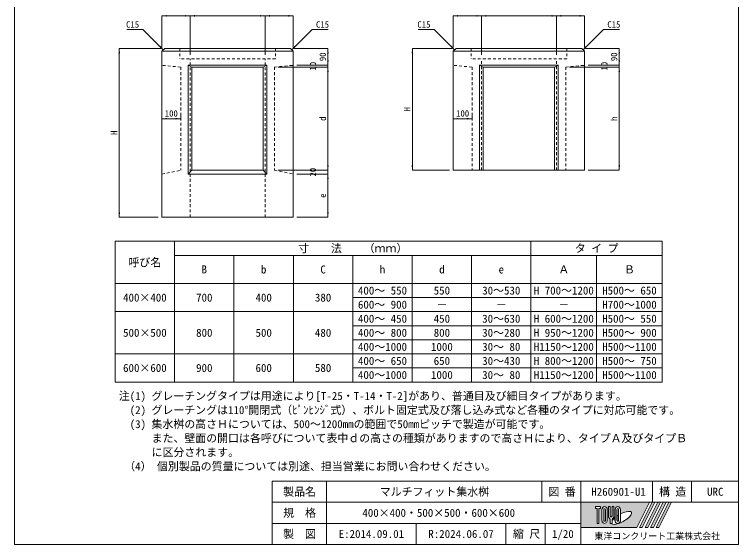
# Model space of a CAD drawing. Units: millimetres at full size, sheet at 1:20. Extents: x 157384 to 161244, y 53504 to 59104.
# Drawn here: x 157384 to 161244, y 53504 to 56329 of the extents above; entities that cross this region are included whole.
import ezdxf
from ezdxf.enums import TextEntityAlignment as Align

# ---------------------------------------------------------------- set-up
doc = ezdxf.new("R2010")
doc.units = ezdxf.units.MM
doc.header["$LTSCALE"] = 20
doc.linetypes.add('USER1', pattern=[1.35, 0.75, -0.6])
for name, color, linetype, lineweight in [('0_2', 7, 'Continuous', 20), ('寸法線', 7, 'Continuous', 9), ('本体', 2, 'Continuous', 9), ('枠', 5, 'Continuous', 5)]:
    doc.layers.add(name, color=color, linetype=linetype, lineweight=lineweight)
doc.styles.add('ＭＳ ゴシック', font='')
doc.styles.get('ＭＳ ゴシック').set_extended_font_data('MS Gothic')

# ---------------------------------------------------------------- blocks, each defined once
blk = doc.blocks.new('filled_arrow')
at = {"color": 0, "linetype": 'Continuous', "lineweight": -2}
blk.add_solid([(7.5, 1.25), (0, 0), (7.5, -1.25)], dxfattribs=at)

msp = doc.modelspace()

# ---------------------------------------------------------------- hatches: boundary and pattern name
at = {"layer": '枠'}
h = msp.add_hatch(color=7, dxfattribs=at)
h.paths.add_polyline_path([(160404.15, 53728.51), (160404.15, 53593.51), (160701.15, 53593.51), (160768.65, 53728.51)])
edge = h.paths.add_edge_path(flags=16)
edge.add_ellipse((160619.79, 53645.41), major_axis=(52.89, 29.61), ratio=0.3471473, start_angle=-144.31122, end_angle=72.1899, ccw=False)
edge.add_ellipse((160600.2, 53632.63), major_axis=(0, 18), ratio=0.8463542, start_angle=-160.70346, end_angle=-90)
edge.add_line((160615.43, 53632.63), (160615.43, 53666.94))
edge = h.paths.add_edge_path(flags=16)
edge.add_ellipse((160600.2, 53689.4), major_axis=(0, 16.62), ratio=0.8463541, start_angle=-90, end_angle=90, ccw=False)
edge.add_line((160614.26, 53689.4), (160614.26, 53632.63))
edge.add_ellipse((160600.2, 53632.63), major_axis=(0, 16.62), ratio=0.8463541, start_angle=90, end_angle=-90, ccw=False)
edge.add_line((160586.14, 53632.63), (160586.14, 53689.4))
edge = h.paths.add_edge_path(flags=16)
edge.add_line((160604.89, 53689.4), (160604.89, 53632.63))
edge.add_ellipse((160600.2, 53632.63), major_axis=(0, 5.54), ratio=0.8463541, start_angle=90, end_angle=-90, ccw=False)
edge.add_line((160595.51, 53632.63), (160595.51, 53689.4))
edge.add_ellipse((160600.2, 53689.4), major_axis=(0, 5.54), ratio=0.8463541, start_angle=-90, end_angle=90, ccw=False)
edge = h.paths.add_edge_path(flags=16)
edge.add_line((160603.71, 53660.38), (160603.71, 53632.63))
edge.add_ellipse((160600.2, 53632.63), major_axis=(0, 4.15), ratio=0.8463542, start_angle=90, end_angle=-90, ccw=False)
edge.add_line((160596.68, 53632.63), (160596.68, 53655.84))
edge.add_ellipse((160619.79, 53645.41), major_axis=(52.89, 29.61), ratio=0.3471473, start_angle=107.79174, end_angle=126.47132, ccw=False)
edge = h.paths.add_edge_path(flags=16)
edge.add_line((160579.11, 53706.01), (160579.11, 53655.13))
edge.add_ellipse((160565.04, 53655.13), major_axis=(0, 16.62), ratio=0.8463541, start_angle=-163.34117, end_angle=-90, ccw=False)
edge.add_line((160569.73, 53639.46), (160569.73, 53616.01))
edge.add_line((160569.73, 53616.01), (160560.36, 53616.01))
edge.add_line((160560.36, 53616.01), (160560.36, 53639.46))
edge.add_ellipse((160565.04, 53655.13), major_axis=(0, 16.62), ratio=0.8463541, start_angle=90, end_angle=163.34117, ccw=False)
edge.add_line((160550.98, 53655.13), (160550.98, 53706.01))
edge.add_line((160550.98, 53706.01), (160560.36, 53706.01))
edge.add_line((160560.36, 53706.01), (160560.36, 53655.13))
edge.add_ellipse((160565.04, 53655.13), major_axis=(0, 5.54), ratio=0.8463541, start_angle=90, end_angle=-90)
edge.add_line((160569.73, 53655.13), (160569.73, 53706.01))
edge.add_line((160569.73, 53706.01), (160579.11, 53706.01))
edge = h.paths.add_edge_path(flags=16)
edge.add_line((160584.96, 53646.96), (160584.96, 53632.63))
edge.add_ellipse((160600.2, 53632.63), major_axis=(0, 18), ratio=0.8463542, start_angle=90, end_angle=-171.54427)
edge.add_ellipse((160619.79, 53645.41), major_axis=(52.89, 29.61), ratio=0.3471473, start_angle=-178.64954, end_angle=-148.29244, ccw=False)
edge.add_line((160567.71, 53614.63), (160570.9, 53614.63))
edge.add_line((160570.9, 53614.63), (160570.9, 53632.18))
edge.add_ellipse((160619.79, 53645.41), major_axis=(52.89, 29.61), ratio=0.3471473, start_angle=148.21912, end_angle=165.90812, ccw=False)
edge = h.paths.add_edge_path(flags=16)
edge.add_ellipse((160529.89, 53689.4), major_axis=(0, 16.62), ratio=0.8463541, start_angle=-90, end_angle=90, ccw=False)
edge.add_line((160543.95, 53689.4), (160543.95, 53632.63))
edge.add_ellipse((160529.89, 53632.63), major_axis=(0, 16.62), ratio=0.8463541, start_angle=90, end_angle=-90, ccw=False)
edge.add_line((160515.82, 53632.63), (160515.82, 53689.4))
edge = h.paths.add_edge_path(flags=16)
edge.add_line((160534.57, 53689.4), (160534.57, 53632.63))
edge.add_ellipse((160529.89, 53632.63), major_axis=(0, 5.54), ratio=0.8463541, start_angle=90, end_angle=-90, ccw=False)
edge.add_line((160525.2, 53632.63), (160525.2, 53689.4))
edge.add_ellipse((160529.89, 53689.4), major_axis=(0, 5.54), ratio=0.8463541, start_angle=-90, end_angle=90, ccw=False)
h.paths.add_polyline_path([(160508.79, 53706.01), (160508.79, 53694.94), (160499.42, 53694.94), (160499.42, 53616.01), (160490.04, 53616.01), (160490.04, 53694.94), (160480.67, 53694.94), (160480.67, 53706.01)], flags=16)
for points in [[(160716, 53593.51), (160730.85, 53593.51), (160798.35, 53728.51), (160783.5, 53728.51)], [(160828.05, 53728.51), (160813.2, 53728.51), (160745.7, 53593.51), (160760.55, 53593.51)], [(160857.75, 53728.51), (160842.9, 53728.51), (160775.4, 53593.51), (160790.25, 53593.51)], [(160887.45, 53728.51), (160872.6, 53728.51), (160805.1, 53593.51), (160819.95, 53593.51)]]:
    msp.add_hatch(color=7, dxfattribs=at).paths.add_polyline_path(points)

# ---------------------------------------------------------------- linework, layer by layer
at = {"layer": '0_2'}
for p, q in [((157920.85, 55119.7), (160837.52, 55119.7)), ((157920.85, 55119.7), (157920.85, 54369.7)), ((158237.52, 55119.7), (158237.52, 54369.7)), ((160137.52, 55119.7), (160137.52, 54369.7)), ((160837.52, 55119.7), (160837.52, 54369.7)), ((158237.52, 55044.7), (160837.52, 55044.7)), ((158554.19, 55044.7), (158554.19, 54369.7)), ((158870.85, 55044.7), (158870.85, 54369.7)), ((159187.52, 55044.7), (159187.52, 54369.7)), ((159504.19, 55044.7), (159504.19, 54369.7)), ((159820.85, 55044.7), (159820.85, 54369.7)), ((160487.52, 55044.7), (160487.52, 54369.7)), ((157920.85, 54894.7), (160837.52, 54894.7)), ((159187.52, 54819.7), (160837.52, 54819.7)), ((157920.85, 54744.7), (160837.52, 54744.7)), ((159187.52, 54669.7), (160837.52, 54669.7)), ((159187.52, 54594.7), (160837.52, 54594.7)), ((157920.85, 54519.7), (160837.52, 54519.7)), ((159187.52, 54444.7), (160837.52, 54444.7)), ((157920.85, 54369.7), (160837.52, 54369.7))]:
    msp.add_line(p, q, dxfattribs=at)
at = {"layer": '寸法線'}
for p, q in [((158169.97, 56321.45), (158319.97, 56321.45)), ((158169.97, 56153.08), (158169.97, 56321.45)), ((158319.97, 56113.08), (158319.97, 56321.45)), ((158319.97, 56321.45), (158719.97, 56321.45)), ((158319.97, 56113.08), (158319.97, 56321.45)), ((158719.97, 56113.08), (158719.97, 56321.45)), ((158719.97, 56321.45), (158869.97, 56321.45)), ((158719.97, 56113.08), (158719.97, 56321.45)), ((158869.97, 56153.08), (158869.97, 56321.45)), ((159723.14, 56321.45), (159873.14, 56321.45)), ((159723.14, 56153.08), (159723.14, 56321.45)), ((159873.14, 56113.08), (159873.14, 56321.45)), ((159873.14, 56321.32), (160273.14, 56321.32)), ((159873.14, 56113.08), (159873.14, 56321.32)), ((160273.14, 56321.45), (160423.14, 56321.45)), ((160273.14, 56113.08), (160273.14, 56321.45)), ((160273.14, 56113.08), (160273.14, 56321.32)), ((160423.14, 56153.08), (160423.14, 56321.45)), ((157942.69, 55248.08), (157942.69, 56148.08)), ((158164.97, 56148.08), (157942.69, 56148.08)), ((158874.97, 56148.08), (159054.92, 56148.08)), ((159054.92, 56058.08), (159054.92, 56148.08)), ((159505.27, 55498.08), (159505.27, 56148.08)), ((159718.14, 56148.08), (159505.27, 56148.08)), ((160428.14, 56148.08), (160608.09, 56148.08)), ((160608.09, 56058.08), (160608.09, 56148.08)), ((159054.92, 55996.08), (159054.92, 56110.08)), ((160608.09, 55996.08), (160608.09, 56110.08)), ((158789.97, 56048.08), (159054.92, 56048.08)), ((158789.97, 56048.08), (159054.92, 56048.08)), ((158889.97, 56058.08), (159054.92, 56058.08)), ((158889.97, 56058.08), (159054.92, 56058.08)), ((159054.92, 55498.08), (159054.92, 56048.08)), ((160343.14, 56048.08), (160608.09, 56048.08)), ((160343.14, 56048.08), (160608.09, 56048.08)), ((160443.14, 56058.08), (160608.09, 56058.08)), ((160443.14, 56058.08), (160608.09, 56058.08)), ((160608.09, 55498.08), (160608.09, 56048.08)), ((158169.97, 55773.08), (158169.97, 55793.08)), ((158269.97, 55773.08), (158269.97, 55793.08)), ((159723.14, 55773.08), (159723.14, 55793.08)), ((159823.14, 55773.08), (159823.14, 55793.08)), ((158169.97, 55773.08), (158269.97, 55773.08)), ((159723.14, 55773.08), (159823.14, 55773.08)), ((159054.92, 55426.08), (159054.92, 55550.08)), ((158789.97, 55498.08), (159054.92, 55498.08)), ((158789.97, 55498.08), (159054.92, 55498.08)), ((158889.97, 55478.08), (159054.92, 55478.08)), ((158889.97, 55478.08), (159054.92, 55478.08)), ((159054.92, 55248.08), (159054.92, 55478.08)), ((159703.14, 55498.08), (159505.27, 55498.08)), ((160443.14, 55498.08), (160608.09, 55498.08)), ((158149.97, 55248.08), (157942.69, 55248.08)), ((158889.97, 55248.08), (159054.92, 55248.08))]:
    msp.add_line(p, q, dxfattribs=at)
for points in [[(158177.47, 56140.58), (158068.65, 56249.4), (157983.05, 56249.4)], [(158862.47, 56140.58), (158971.29, 56249.4), (159056.89, 56249.4)], [(159730.64, 56140.58), (159621.83, 56249.4), (159536.22, 56249.4)], [(160415.64, 56140.58), (160524.46, 56249.4), (160610.06, 56249.4)]]:
    msp.add_lwpolyline(points, dxfattribs=at)
at = {"layer": '本体', "lineweight": 20}
for p, q in [((158184.97, 56148.08), (158169.97, 56133.08)), ((158169.97, 56133.08), (158169.97, 55248.08)), ((158854.97, 56148.08), (158184.97, 56148.08)), ((158869.97, 56133.08), (158854.97, 56148.08)), ((158869.97, 56133.08), (158869.97, 55248.08)), ((159738.14, 56148.08), (159723.14, 56133.08)), ((159723.14, 56133.08), (159723.14, 55498.08)), ((160408.14, 56148.08), (159738.14, 56148.08)), ((160423.14, 56133.08), (160408.14, 56148.08)), ((160423.14, 56133.08), (160423.14, 55498.08)), ((159723.14, 55498.08), (160423.14, 55498.08)), ((158169.97, 55248.08), (158869.97, 55248.08))]:
    msp.add_line(p, q, dxfattribs=at)
at = {"layer": '本体'}
for p, q in [((158169.97, 56133.08), (158869.97, 56133.08)), ((159723.14, 56133.08), (160423.14, 56133.08)), ((158329.97, 56048.08), (158309.97, 56058.08)), ((158729.97, 56058.08), (158309.97, 56058.08)), ((158309.97, 56058.08), (158729.97, 56058.08)), ((158329.97, 56048.08), (158309.97, 56058.08)), ((158309.97, 56058.08), (158309.97, 55478.08)), ((158309.97, 55478.08), (158309.97, 56058.08)), ((158709.97, 56048.08), (158329.97, 56048.08)), ((158709.97, 56048.08), (158329.97, 56048.08)), ((158329.97, 56048.08), (158329.97, 55498.08)), ((158329.97, 56048.08), (158329.97, 55498.08)), ((158709.97, 56048.08), (158729.97, 56058.08)), ((158729.97, 56058.08), (158709.97, 56048.08)), ((158709.97, 56048.08), (158709.97, 55498.08)), ((158709.97, 55498.08), (158709.97, 56048.08)), ((158729.97, 56058.08), (158729.97, 55478.08)), ((158729.97, 56058.08), (158729.97, 55478.08)), ((159883.14, 56048.08), (159863.14, 56058.08)), ((160283.14, 56058.08), (159863.14, 56058.08)), ((159863.14, 56058.08), (160283.14, 56058.08)), ((159883.14, 56048.08), (159863.14, 56058.08)), ((159863.14, 56058.08), (159863.14, 55498.08)), ((159863.14, 55498.08), (159863.14, 56058.08)), ((160263.14, 56048.08), (159883.14, 56048.08)), ((160263.14, 56048.08), (159883.14, 56048.08)), ((159883.14, 56048.08), (159883.14, 55498.08)), ((159883.14, 56048.08), (159883.14, 55498.08)), ((160263.14, 56048.08), (160283.14, 56058.08)), ((160283.14, 56058.08), (160263.14, 56048.08)), ((160263.14, 56048.08), (160263.14, 55498.08)), ((160263.14, 55498.08), (160263.14, 56048.08)), ((160283.14, 56058.08), (160283.14, 55498.08)), ((160283.14, 56058.08), (160283.14, 55498.08)), ((158309.97, 55478.08), (158329.97, 55498.08)), ((158729.97, 55478.08), (158309.97, 55478.08)), ((158329.97, 55498.08), (158709.97, 55498.08)), ((158709.97, 55498.08), (158729.97, 55478.08)), ((159883.14, 55498.08), (160263.14, 55498.08))]:
    msp.add_line(p, q, dxfattribs=at)
at = {"layer": '本体', "linetype": 'USER1'}
for p, q in [((158264.97, 56148.08), (158264.97, 56093.08)), ((158774.97, 56148.08), (158774.97, 56093.08)), ((159818.14, 56148.08), (159818.14, 56093.08)), ((160328.14, 56148.08), (160328.14, 56093.08)), ((158774.97, 56093.08), (158264.97, 56093.08)), ((158319.97, 55248.08), (158319.97, 56093.08)), ((158719.97, 55248.08), (158719.97, 56093.08)), ((160328.14, 56093.08), (159818.14, 56093.08)), ((159873.14, 55498.08), (159873.14, 56093.08)), ((160273.14, 55498.08), (160273.14, 56093.08)), ((158269.97, 56048.08), (158169.97, 56058.08)), ((158269.97, 56048.08), (158269.97, 55498.08)), ((158769.97, 56048.08), (158869.97, 56058.08)), ((158769.97, 56048.08), (158769.97, 55498.08)), ((159823.14, 56048.08), (159723.14, 56058.08)), ((159823.14, 56048.08), (159823.14, 55498.08)), ((160323.14, 56048.08), (160423.14, 56058.08)), ((160323.14, 56048.08), (160323.14, 55498.08)), ((158169.97, 55478.08), (158269.97, 55498.08)), ((158769.97, 55498.08), (158869.97, 55478.08))]:
    msp.add_line(p, q, dxfattribs=at)
at = {"layer": '枠', "lineweight": 13}
for p, q in [((157383.93, 53503.51), (157383.93, 59103.51)), ((161243.93, 53503.51), (161243.93, 59103.51)), ((161243.93, 53841.01), (158757.37, 53841.01)), ((158757.37, 53503.51), (158757.37, 53841.01)), ((159047.76, 53503.51), (159047.76, 53841.01)), ((160195.38, 53728.51), (160195.38, 53841.01)), ((160195.38, 53728.51), (160195.38, 53841.01)), ((160404.15, 53503.51), (160404.15, 53841.01)), ((160784.7, 53728.51), (160784.7, 53841.01)), ((160993.47, 53728.51), (160993.47, 53841.01)), ((161243.93, 53728.51), (158757.37, 53728.51)), ((160404.15, 53616.01), (158757.37, 53616.01)), ((159525.68, 53503.51), (159525.68, 53616.01)), ((160003.59, 53503.51), (160003.59, 53616.01)), ((160212.71, 53503.51), (160212.71, 53616.01)), ((161243.93, 53503.51), (157383.93, 53503.51))]:
    msp.add_line(p, q, dxfattribs=at)
at = {"layer": '枠'}
for p, q in [((160404.15, 53728.51), (160768.65, 53728.51)), ((160404.15, 53728.51), (160404.15, 53593.51)), ((160480.67, 53706.01), (160508.79, 53706.01)), ((160480.67, 53706.01), (160480.67, 53694.94)), ((160490.04, 53694.94), (160480.67, 53694.94)), ((160490.04, 53694.94), (160490.04, 53616.01)), ((160508.79, 53694.94), (160499.42, 53694.94)), ((160499.42, 53694.94), (160499.42, 53616.01)), ((160508.79, 53706.01), (160508.79, 53694.94)), ((160550.98, 53655.13), (160550.98, 53706.01)), ((160550.98, 53706.01), (160560.36, 53706.01)), ((160560.36, 53706.01), (160560.36, 53655.13)), ((160569.73, 53655.13), (160569.73, 53706.01)), ((160569.73, 53706.01), (160579.11, 53706.01)), ((160579.11, 53706.01), (160579.11, 53655.13)), ((160768.65, 53728.51), (160701.15, 53593.51)), ((160783.5, 53728.51), (160716, 53593.51)), ((160798.35, 53728.51), (160730.85, 53593.51)), ((160813.2, 53728.51), (160745.7, 53593.51)), ((160828.05, 53728.51), (160760.55, 53593.51)), ((160842.9, 53728.51), (160775.4, 53593.51)), ((160783.5, 53728.51), (160798.35, 53728.51)), ((160857.75, 53728.51), (160790.25, 53593.51)), ((160872.6, 53728.51), (160805.1, 53593.51)), ((160813.2, 53728.51), (160828.05, 53728.51)), ((160887.45, 53728.51), (160819.95, 53593.51)), ((160842.9, 53728.51), (160857.75, 53728.51)), ((160872.6, 53728.51), (160887.45, 53728.51)), ((160515.82, 53689.4), (160515.82, 53632.63)), ((160525.2, 53632.63), (160525.2, 53689.4)), ((160534.57, 53689.4), (160534.57, 53632.63)), ((160543.95, 53632.63), (160543.95, 53689.4)), ((160586.14, 53689.4), (160586.14, 53632.63)), ((160595.51, 53632.63), (160595.51, 53689.4)), ((160596.68, 53632.63), (160596.68, 53655.84)), ((160603.71, 53660.38), (160603.71, 53632.63)), ((160604.89, 53689.4), (160604.89, 53632.63)), ((160614.26, 53632.63), (160614.26, 53689.4)), ((160615.43, 53632.63), (160615.43, 53666.94)), ((160499.42, 53616.01), (160490.04, 53616.01)), ((160560.36, 53639.46), (160560.36, 53616.01)), ((160569.73, 53616.01), (160560.36, 53616.01)), ((160569.73, 53639.46), (160569.73, 53616.01)), ((160570.9, 53632.18), (160570.9, 53614.63)), ((160584.96, 53646.96), (160584.96, 53632.63)), ((160404.15, 53593.51), (160701.15, 53593.51)), ((160567.71, 53614.63), (160570.9, 53614.63)), ((160716, 53593.51), (160730.85, 53593.51)), ((160745.7, 53593.51), (160760.55, 53593.51)), ((160775.4, 53593.51), (160790.25, 53593.51)), ((160805.1, 53593.51), (160819.95, 53593.51))]:
    msp.add_line(p, q, dxfattribs=at)
for centre, major_axis, ratio, start_param, end_param in [((160529.89, 53689.4), (0, 16.62), 0.846354, 4.712389, 7.8539816), ((160529.89, 53689.4), (0, 5.54), 0.846354, 4.712389, 7.8539816), ((160600.2, 53689.4), (0, 16.62), 0.846354, 4.712389, 7.8539816), ((160600.2, 53689.4), (0, 5.54), 0.846354, 4.712389, 7.8539816), ((160565.04, 53655.13), (0, 16.62), 0.846354, 1.5707963, 2.8017557), ((160565.04, 53655.13), (0, 5.54), 0.846354, 1.5707963, 4.712389), ((160565.04, 53655.13), (0, 16.62), 0.846354, 3.4814296, 4.712389), ((160619.79, 53645.41), (52.89, 29.61), 0.347147, 1.6817405, 1.8219833), ((160619.79, 53645.41), (52.89, 29.61), 0.347147, 4.2621853, 7.7429163), ((160529.89, 53632.63), (0, 16.62), 0.846354, 1.5707963, 4.712389), ((160529.89, 53632.63), (0, 5.54), 0.846354, 1.5707963, 4.712389), ((160619.79, 53645.41), (52.89, 29.61), 0.347147, 2.0815197, 2.5155126), ((160600.2, 53632.63), (0, 18), 0.846354, 1.5707963, 3.3154679), ((160600.2, 53632.63), (0, 16.62), 0.846354, 1.5707963, 4.712389), ((160600.2, 53632.63), (0, 5.54), 0.846354, 1.5707963, 4.712389), ((160600.2, 53632.63), (0, 4.15), 0.846354, 1.5707963, 4.712389), ((160600.2, 53632.63), (0, 18), 0.846354, 3.5338438, 4.712389), ((160619.79, 53645.41), (52.89, 29.61), 0.347147, 3.2093975, 4.2004451)]:
    msp.add_ellipse(centre, major_axis=major_axis, ratio=ratio, start_param=start_param, end_param=end_param, dxfattribs=at)

# ---------------------------------------------------------------- block references
at = {"layer": '寸法線', "xscale": 3.47, "yscale": 3.47}
for p in [(158169.97, 56321.45), (158319.97, 56321.45), (158719.97, 56321.45), (159723.14, 56321.45), (159873.14, 56321.32), (160273.14, 56321.45), (158169.97, 55773.08), (159723.14, 55773.08)]:
    msp.add_blockref('filled_arrow', p, dxfattribs=at)
for p, rotation in [((158319.97, 56321.45), 180), ((158719.97, 56321.45), 180), ((158869.97, 56321.45), 180), ((159873.14, 56321.45), 180), ((160273.14, 56321.32), 180), ((160423.14, 56321.45), 180), ((157942.69, 56148.08), 270), ((158177.47, 56140.58), 135), ((158862.47, 56140.58), 45), ((159054.92, 56148.08), 270), ((159505.27, 56148.08), 270), ((159730.64, 56140.58), 135), ((160415.64, 56140.58), 45), ((160608.09, 56148.08), 270), ((159054.92, 56058.08), 90), ((159054.92, 56058.08), 90), ((159054.92, 56048.08), 270), ((159054.92, 56048.08), 270), ((160608.09, 56058.08), 90), ((160608.09, 56058.08), 90), ((160608.09, 56048.08), 270), ((160608.09, 56048.08), 270), ((158269.97, 55773.08), 180), ((159823.14, 55773.08), 180), ((159054.92, 55498.08), 90), ((159054.92, 55498.08), 90), ((159505.27, 55498.08), 90), ((160608.09, 55498.08), 90), ((159054.92, 55478.08), 270), ((159054.92, 55478.08), 270), ((157942.69, 55248.08), 90), ((159054.92, 55248.08), 90)]:
    msp.add_blockref('filled_arrow', p, dxfattribs=dict(at, rotation=rotation))

# ---------------------------------------------------------------- texts
at = {"layer": '0_2', "style": 'ＭＳ ゴシック'}
for s, p in [('寸\u3000\u3000法\u3000\u3000（ｍｍ）', (159187.52, 55082.2)), ('タ イ プ', (160487.52, 55082.2)), ('呼び名', (158079.19, 55007.2)), ('B', (158395.85, 54969.7)), ('b', (158712.52, 54969.7)), ('C', (159029.19, 54969.7)), ('h', (159345.85, 54969.7)), ('d', (159662.52, 54969.7)), ('e', (159979.19, 54969.7)), ('Ａ', (160312.52, 54969.7)), ('Ｂ', (160662.52, 54969.7)), ('400～ 550', (159345.85, 54857.2)), ('550', (159662.52, 54857.2)), ('30～530', (159979.19, 54857.2)), ('H 700～1200', (160312.52, 54857.2)), ('H500～ 650', (160662.52, 54857.2)), ('400×400', (158079.19, 54819.7)), ('700', (158395.85, 54819.7)), ('400', (158712.52, 54819.7)), ('380', (159029.19, 54819.7)), ('600～ 900', (159345.85, 54782.2)), ('－', (159662.52, 54782.2)), ('－', (159979.19, 54782.2)), ('－', (160312.52, 54782.2)), ('H700～1000', (160662.52, 54782.2)), ('400～ 450', (159345.85, 54707.2)), ('450', (159662.52, 54707.2)), ('30～630', (159979.19, 54707.2)), ('H 600～1200', (160312.52, 54707.2)), ('H500～ 550', (160662.52, 54707.2)), ('500×500', (158079.19, 54632.2)), ('800', (158395.85, 54632.2)), ('500', (158712.52, 54632.2)), ('480', (159029.19, 54632.2)), ('400～ 800', (159345.85, 54632.2)), ('800', (159662.52, 54632.2)), ('30～280', (159979.19, 54632.2)), ('H 950～1200', (160312.52, 54632.2)), ('H500～ 900', (160662.52, 54632.2)), ('400～1000', (159345.85, 54557.2)), ('1000', (159662.52, 54557.2)), ('30～ 80', (159979.19, 54557.2)), ('H1150～1200', (160312.52, 54557.2)), ('H500～1100', (160662.52, 54557.2)), ('H 800～1200', (160312.52, 54482.2)), ('H500～ 750', (160662.52, 54482.2)), ('600×600', (158079.19, 54444.7)), ('900', (158395.85, 54444.7)), ('600', (158712.52, 54444.7)), ('580', (159029.19, 54444.7)), ('400～ 650', (159345.85, 54482.2)), ('650', (159662.52, 54482.2)), ('30～430', (159979.19, 54482.2)), ('400～1000', (159345.85, 54407.2)), ('1000', (159662.52, 54407.2)), ('30～ 80', (159979.19, 54407.2)), ('H1150～1200', (160312.52, 54407.2)), ('H500～1100', (160662.52, 54407.2))]:
    msp.add_text(s, height=42.72, dxfattribs=at).set_placement(p, align=Align.MIDDLE_CENTER)
for s, p in [('注(1) グレーチングタイプは用途により[T-25・T-14・T-2]があり、普通目及び細目タイプがあります。', (157939.94, 54316.52)), ('\u3000(2) グレーチングは110°開閉式（ﾋﾟﾝﾋﾝｼﾞ式）、ボルト固定式及び落し込み式など各種のタイプに対応可能です。', (157939.94, 54241.52)), ('\u3000(3) 集水桝の高さＨについては、500～1200mmの範囲で50mmピッチで製造が可能です。', (157939.94, 54166.52)), ('\u3000\u3000\u3000また、壁面の開口は各呼びについて表中ｄの高さの種類がありますので高さＨにより、タイプＡ及びタイプＢ', (157939.94, 54091.52)), ('\u3000\u3000\u3000に区分されます。', (157939.94, 54016.52)), (' （4） 個別製品の質量については別途、担当営業にお問い合わせください。', (157939.94, 53941.52))]:
    msp.add_text(s, height=42.72, dxfattribs=at).set_placement(p, align=Align.TOP_LEFT)
at = {"layer": '寸法線', "style": 'ＭＳ ゴシック'}
for p in [(158048.65, 56292.6), (159601.83, 56292.6)]:
    msp.add_text('C15', height=34.18, dxfattribs=at).set_placement(p, align=Align.TOP_RIGHT)
for p in [(158991.29, 56292.6), (160544.46, 56292.6)]:
    msp.add_text('C15', height=34.18, dxfattribs=at).set_placement(p, align=Align.TOP_LEFT)
for s, p in [('90', (159026.92, 56103.08)), ('90', (160580.09, 56103.08)), ('10', (158975.07, 56053.08)), ('10', (160528.25, 56053.08)), ('H', (159477.27, 55823.08)), ('d', (159026.92, 55773.08)), ('h', (160580.09, 55773.08)), ('H', (157914.69, 55698.08)), ('20', (158974.8, 55488.08)), ('e', (159026.92, 55363.08))]:
    msp.add_text(s, height=34.18, rotation=90, dxfattribs=at).set_placement(p, align=Align.MIDDLE_CENTER)
for p in [(158219.97, 55801.08), (159773.14, 55801.08)]:
    msp.add_text('100', height=34.18, dxfattribs=at).set_placement(p, align=Align.MIDDLE_CENTER)
at = {"layer": '枠', "color": 7, "style": 'ＭＳ ゴシック'}
for s, height, p in [('製品名', 42.72, (158903.69, 53784.76)), ('マルチフィット集水桝', 42.72, (159622.76, 53784.76)), ('図 番', 42.72, (160303.38, 53784.76)), ('構 造', 42.72, (160892.7, 53784.76)), ('H260901-U1', 42.72, (160604.43, 53784.76)), ('URC', 42.72, (161119.92, 53784.76)), ('規\u3000格', 42.72, (158903.69, 53672.26)), ('400×400・500×500・600×600', 42.72, (159645.66, 53672.26)), ('製\u3000図', 42.72, (158903.69, 53559.76)), ('E:2014.09.01', 42.72, (159286.72, 53559.76)), ('R:2024.06.07', 42.72, (159764.63, 53559.76)), ('縮 尺', 42.72, (160113.73, 53559.76)), ('1/20', 42.72, (160307.42, 53559.76)), ('東洋コンクリート工業株式会社', 34.18, (160810.38, 53548.51))]:
    msp.add_text(s, height=height, dxfattribs=at).set_placement(p, align=Align.MIDDLE_CENTER)

doc.saveas('drawing.dxf')
